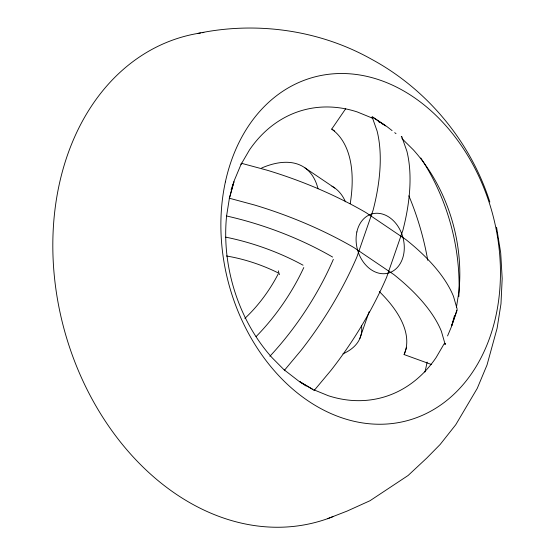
<?xml version="1.0" encoding="UTF-8"?>
<svg xmlns="http://www.w3.org/2000/svg" width="555" height="555" viewBox="0 0 555 555"><rect width="100%" height="100%" fill="white"/><g stroke="black" fill="none" stroke-linecap="round" stroke-linejoin="round"><path stroke-width="0.83" d="M229.479 197.733L226.593 215.93A149.038 114.268 74.6 0 0 272.123 357.746L285.062 370.796L284.236 369.727M456.439 307.297L458.916 291.701A149.038 114.268 74.6 0 0 413.385 149.885L401.875 138.5M229.326 198.697L234.293 180.465L240.981 164.516L249.396 150.065A149.038 114.268 74.6 0 1 357.24 111.937L372.28 118.09M454.448 315.753L451.27 327.152L447.559 335.935M229.701 196.935L233.898 181.811L231.109 189.879M359.827 338.55L369.117 311.73M431.36 364.448L404.116 354.569L406.648 347.257M457.042 310.453L451.728 325.785L457.188 309.184L453.484 296.349A210.775 90.34 19.1 0 0 405.976 239.635L365.939 212.572A210.775 90.34 19.1 0 0 266.747 170.107L241.335 163.26L240.981 164.516M445.374 343.392L445.082 344.121L444.083 343.878L436.105 357.566A149.038 114.268 74.6 0 1 328.262 395.701L314.019 389.867L314.255 390.38L331.023 370.31A210.775 100.746 -55.9 0 0 386.668 277.132L402.93 230.152A210.775 100.746 -55.9 0 0 406.891 151.217L401.764 136.627M350.219 203.636A169.844 81.183 -55.9 0 0 331.724 129.093L345.709 108.704M284.472 370.247L301.24 350.177A210.775 100.746 -55.9 0 0 356.886 256.993L373.154 210.019A210.775 100.746 -55.9 0 0 377.109 131.084L372.162 117.001L371.489 117.771M327.401 518.745L347.083 511.093L369.998 500.728L408.105 475.489L426.774 458.055L440.15 444.472L455.78 424.693L477.251 388.375L487.019 365.003L497.113 328.241L500.978 303.863L502.185 278.617L500.7 252.934L496.565 227.252M198.045 33.383C256.493 21.152 319.451 29.949 371.586 59.267C427.26 89.383 470.564 141.657 489.836 202.013M229.236 198.197L254.648 205.045A210.775 90.34 19.1 0 1 353.84 247.509L393.877 274.579A210.775 90.34 19.1 0 1 441.385 331.286L445.221 344.586M314.255 390.38L298.708 381.091L285.568 370.906M378.26 121.517L379.759 122.371M381.25 123.224L386.856 126.526L392.087 130.605M312.486 389.111L299.894 381.805L306.082 385.996M372.162 117.001L385.739 125.791L372.676 116.952M331.724 129.093L334.561 131.008M305.049 167.922L334.832 188.055M401.251 136.613L401.945 137.134M394.709 132.645L396.013 133.665M241.335 163.26L241.425 163.753M226.391 215.95A169.844 72.802 19.1 0 1 332.611 257.062M379.308 291.548A169.844 72.802 19.1 0 1 404.116 354.569M333.347 259.358A169.844 81.183 -55.9 0 1 269.876 356.282M332.924 516.67A251.699 192.974 74.6 0 1 64.311 329.954A251.699 192.974 74.6 0 1 200.535 32.981M202.207 32.731A251.699 192.974 74.6 0 1 203.879 32.502M408.868 195.811A231.234 177.288 74.6 0 1 427.752 260.316M427.135 362.068A231.234 177.288 74.6 0 1 424.922 372.058M420.773 157.974A182.533 139.95 74.6 0 1 458.839 296.627M261.689 167.985A122.78 58.684 -55.9 0 1 318.001 188.742M303.793 267.524A122.78 58.684 -55.9 0 1 256.063 336.614M278.291 273.775A81.856 39.121 -55.9 0 1 244.852 318.41M361.492 325.445A122.78 52.628 19.1 0 1 342.962 353.861M225.705 237.145A122.78 52.628 19.1 0 1 303.044 265.193M331.945 186.237A122.78 58.684 -55.9 0 1 345.446 201.812M279.477 274.649A30.692 23.532 74.6 0 1 278.291 270.812M226.384 255.98A81.856 35.083 19.1 0 1 277.979 272.803M225.392 181.908A177.975 136.454 74.6 0 0 397.762 422.73A177.975 136.454 74.6 0 0 458.839 142.004A177.975 136.454 74.6 0 0 225.392 181.908M356.865 231.948A30.692 23.532 74.6 0 0 386.592 273.476A30.692 23.532 74.6 0 0 397.123 225.066A30.692 23.532 74.6 0 0 356.865 231.948"/></g></svg>
